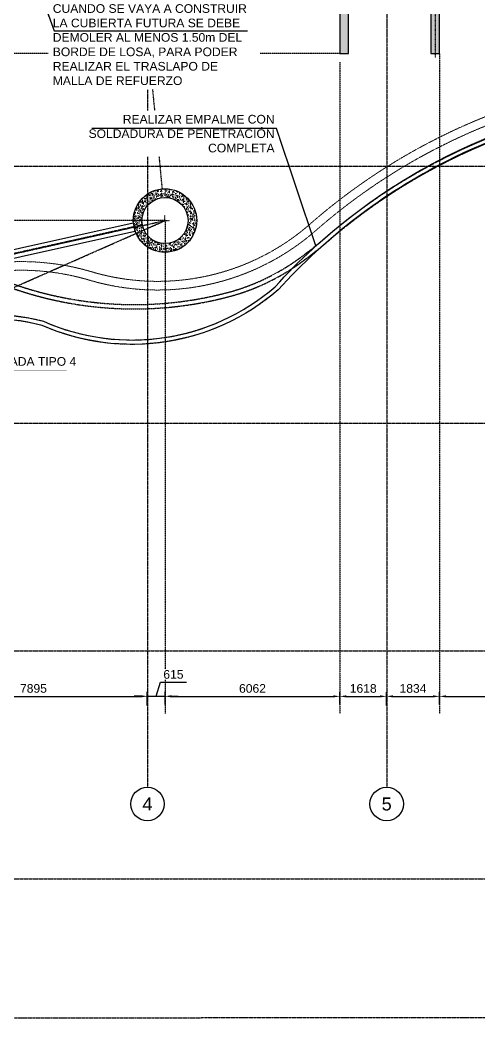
# Model space of a CAD drawing. Header units: millimetres. Extents: x 59135 to 3708801, y -250967 to 196121.
# Drawn here: x 3307716 to 3323631, y -58190 to -23531 of the extents above; entities that cross this region are included whole.
import ezdxf
from ezdxf.enums import TextEntityAlignment as Align

# ---------------------------------------------------------------- set-up
doc = ezdxf.new("R2010")
doc.units = ezdxf.units.MM
doc.header["$LTSCALE"] = 5
doc.set_wipeout_variables(frame=1)
doc.header["$PDMODE"] = 3
for name, pattern in [('ACAD_ISO10W100', [18, 12, -3, 0, -3]), ('CENTER', [2, 1.25, -0.25, 0.25, -0.25]), ('CENTER2', [1.125, 0.75, -0.125, 0.125, -0.125]), ('DASHDOT', [1, 0.5, -0.25, 0, -0.25]), ('HIDDEN', [0.375, 0.25, -0.125]), ('PHANTOM2', [1.25, 0.625, -0.125, 0.125, -0.125, 0.125, -0.125])]:
    doc.linetypes.add(name, pattern=pattern)
doc.layers.get('Defpoints').update_dxf_attribs({"color": 251})
for name, color, linetype in [('A-ejes', 251, 'ACAD_ISO10W100'), ('EE-5', 7, 'Continuous'), ('EE-6', 11, 'Continuous'), ('EE-ACHURADOS', 9, 'Continuous'), ('EE-CARPETA 51', 250, 'HIDDEN'), ('EE-CENTROS', 8, 'CENTER'), ('EE-COLUMNAS CONCRETO', 11, 'Continuous'), ('EE-COTAS', 1, 'Continuous'), ('EE-EJES', 8, 'DASHDOT'), ('EE-OCULTAS', 252, 'HIDDEN'), ('EE-TEXTO 1', 4, 'Continuous'), ('EE-TEXTO 2', 2, 'Continuous'), ('EE-V ARMADA TIPO 2', 32, 'Continuous'), ('EE-V ARMADA TIPO 4', 130, 'Continuous'), ('EST-CAMBIO SECCION VIGAS', 240, 'HIDDEN')]:
    doc.layers.add(name, color=color, linetype=linetype)
doc.layers.add('A-LINDERO', color=250, linetype='Continuous', plot=False)
doc.styles.add('ARIAL EE', font='arial.ttf')
doc.dimstyles.new('EE 1_STANDAR', dxfattribs={"dimtxt": 2, "dimasz": 1.5, "dimexe": 1, "dimexo": 0.5, "dimgap": 0.8, "dimtad": 1, "dimdec": 0, "dimdsep": 46, "dimtxsty": 'ARIAL EE', "dimcen": 0.09, "dimclrd": 256, "dimclre": 256, "dimclrt": 2, "dimadec": 0, "dimazin": 0, "dimtfac": 1, "dimtdec": 0, "dimtofl": 0, "dimtmove": 1, "dimatfit": 2, "dimfxl": 1, "dimtolj": 1, "dimlwd": -1, "dimlwe": -1, "dimarcsym": 1})

# ---------------------------------------------------------------- blocks, each defined once
blk = doc.blocks.new('ITEM_1')
at = {"layer": 'EE-5'}
blk.add_circle((0, 0), 3.86, dxfattribs=at)
at = {"layer": 'EE-TEXTO 1', "style": 'ARIAL EE', "flags": 4}
blk.add_attdef('EJE', text='', height=3, dxfattribs=at).set_placement((0, 0), align=Align.MIDDLE_CENTER)
blk = doc.blocks.new('EJES ARQUITECTONICOS(10-12-2012)')
at = {"layer": 'EE-EJES', "linetype": 'CENTER2', "ltscale": 2.5}
for p, q in [((22917, 59255), (22917, -10556)), ((31211, 59255), (31211, -10556)), ((-11196, 10970), (76893, 10970)), ((-11196, 2070), (76893, 2070)), ((-11196, -5830), (76893, -5830)), ((-11196, -13730), (76893, -13730))]:
    blk.add_line(p, q, dxfattribs=at)
at = {"layer": 'EE-COTAS'}
ref = blk.add_blockref('ITEM_1', (22917, -11134), dxfattribs=dict(at, xscale=150, yscale=150, zscale=150, rotation=180))
ref.add_attrib('EJE', '4', dxfattribs={"layer": 'EE-TEXTO 1', "height": 450, "style": 'ARIAL EE', "flags": 4}).set_placement((22916, -11134), align=Align.MIDDLE_CENTER)
ref = blk.add_blockref('ITEM_1', (31211, -11134), dxfattribs=dict(at, xscale=150, yscale=150, zscale=150, rotation=180))
ref.add_attrib('EJE', '5', dxfattribs={"layer": 'EE-TEXTO 1', "height": 450, "style": 'ARIAL EE', "flags": 4}).set_placement((31211, -11134), align=Align.MIDDLE_CENTER)
blk = doc.blocks.new('*D891')
at = {"layer": 'Defpoints', "color": 0, "transparency": 16777216}
for p in [(3312130, -46973), (3304235, -47334), (3312130, -47360)]:
    blk.add_point(p, dxfattribs=at)
at = {"layer": 'EE-COTAS', "transparency": 16777216}
for p, q in [((3304235, -47259), (3304235, -46823)), ((3304460, -46973), (3311905, -46973)), ((3312130, -47285), (3312130, -46823))]:
    blk.add_line(p, q, dxfattribs=at)
for points in [[(3304460, -46936), (3304460, -47011), (3304235, -46973)], [(3311905, -46936), (3311905, -47011), (3312130, -46973)]]:
    blk.add_solid(points, dxfattribs=at)
at = {"layer": 'EE-COTAS', "color": 2, "transparency": 16777216, "insert": (3308183, -46700), "char_height": 300, "attachment_point": 5, "style": 'ARIAL EE', "bg_fill": 3, "box_fill_scale": 1.1, "bg_fill_color": 256, "bg_fill_true_color": 13158600, "bg_fill_transparency": 0}
blk.add_mtext('\\A1;7895', dxfattribs=at)
blk = doc.blocks.new('*D892')
at = {"layer": 'Defpoints', "color": 0, "transparency": 16777216}
for p in [(3312746, -46970), (3312130, -47356), (3312746, -47331)]:
    blk.add_point(p, dxfattribs=at)
at = {"layer": 'EE-COTAS', "transparency": 16777216}
for p, q in [((3312438, -46970), (3312583, -46487)), ((3312583, -46487), (3313490, -46487)), ((3311905, -46970), (3311680, -46970)), ((3312130, -47281), (3312130, -46820)), ((3312130, -46970), (3312746, -46970)), ((3312746, -47256), (3312746, -46820)), ((3312971, -46970), (3313196, -46970))]:
    blk.add_line(p, q, dxfattribs=at)
for points in [[(3311905, -46932), (3311905, -47007), (3312130, -46970)], [(3312971, -46932), (3312971, -47007), (3312746, -46970)]]:
    blk.add_solid(points, dxfattribs=at)
at = {"layer": 'EE-COTAS', "color": 2, "transparency": 16777216, "insert": (3313036, -46214), "char_height": 300, "attachment_point": 5, "style": 'ARIAL EE', "bg_fill": 3, "box_fill_scale": 1.1, "bg_fill_color": 256, "bg_fill_true_color": 13158600, "bg_fill_transparency": 0}
blk.add_mtext('\\A1;615', dxfattribs=at)
blk = doc.blocks.new('*D893')
at = {"layer": 'Defpoints', "color": 0, "transparency": 16777216}
for p in [(3318808, -46973), (3312746, -47334), (3318808, -47334)]:
    blk.add_point(p, dxfattribs=at)
at = {"layer": 'EE-COTAS', "transparency": 16777216}
for p, q in [((3312746, -47259), (3312746, -46823)), ((3312971, -46973), (3318583, -46973)), ((3318808, -47259), (3318808, -46823))]:
    blk.add_line(p, q, dxfattribs=at)
for points in [[(3312971, -46936), (3312971, -47011), (3312746, -46973)], [(3318583, -46936), (3318583, -47011), (3318808, -46973)]]:
    blk.add_solid(points, dxfattribs=at)
at = {"layer": 'EE-COTAS', "color": 2, "transparency": 16777216, "insert": (3315777, -46700), "char_height": 300, "attachment_point": 5, "style": 'ARIAL EE', "bg_fill": 3, "box_fill_scale": 1.1, "bg_fill_color": 256, "bg_fill_true_color": 13158600, "bg_fill_transparency": 0}
blk.add_mtext('\\A1;6062', dxfattribs=at)
blk = doc.blocks.new('*D894')
at = {"layer": 'Defpoints', "color": 0, "transparency": 16777216}
for p in [(3320425, -46973), (3318808, -47334), (3320425, -47360)]:
    blk.add_point(p, dxfattribs=at)
at = {"layer": 'EE-COTAS', "transparency": 16777216}
for p, q in [((3318808, -47259), (3318808, -46823)), ((3319033, -46973), (3320200, -46973)), ((3320425, -47285), (3320425, -46823))]:
    blk.add_line(p, q, dxfattribs=at)
for points in [[(3319033, -46936), (3319033, -47011), (3318808, -46973)], [(3320200, -46936), (3320200, -47011), (3320425, -46973)]]:
    blk.add_solid(points, dxfattribs=at)
at = {"layer": 'EE-COTAS', "color": 2, "transparency": 16777216, "insert": (3319616, -46700), "char_height": 300, "attachment_point": 5, "style": 'ARIAL EE', "bg_fill": 3, "box_fill_scale": 1.1, "bg_fill_color": 256, "bg_fill_true_color": 13158600, "bg_fill_transparency": 0}
blk.add_mtext('\\A1;1618', dxfattribs=at)
blk = doc.blocks.new('*D895')
at = {"layer": 'Defpoints', "color": 0, "transparency": 16777216}
for p in [(3322260, -46973), (3320425, -47360), (3322260, -47334)]:
    blk.add_point(p, dxfattribs=at)
at = {"layer": 'EE-COTAS', "transparency": 16777216}
for p, q in [((3320425, -47285), (3320425, -46823)), ((3320650, -46973), (3322035, -46973)), ((3322260, -47259), (3322260, -46823))]:
    blk.add_line(p, q, dxfattribs=at)
for points in [[(3320650, -46936), (3320650, -47011), (3320425, -46973)], [(3322035, -46936), (3322035, -47011), (3322260, -46973)]]:
    blk.add_solid(points, dxfattribs=at)
at = {"layer": 'EE-COTAS', "color": 2, "transparency": 16777216, "insert": (3321342, -46700), "char_height": 300, "attachment_point": 5, "style": 'ARIAL EE', "bg_fill": 3, "box_fill_scale": 1.1, "bg_fill_color": 256, "bg_fill_true_color": 13158600, "bg_fill_transparency": 0}
blk.add_mtext('\\A1;1834', dxfattribs=at)
blk = doc.blocks.new('*D896')
at = {"layer": 'Defpoints', "color": 0, "transparency": 16777216}
for p in [(3329125, -46973), (3322260, -47334), (3329125, -47360)]:
    blk.add_point(p, dxfattribs=at)
at = {"layer": 'EE-COTAS', "transparency": 16777216}
for p, q in [((3322260, -47259), (3322260, -46823)), ((3322485, -46973), (3328900, -46973)), ((3329125, -47285), (3329125, -46823))]:
    blk.add_line(p, q, dxfattribs=at)
for points in [[(3322485, -46936), (3322485, -47011), (3322260, -46973)], [(3328900, -46936), (3328900, -47011), (3329125, -46973)]]:
    blk.add_solid(points, dxfattribs=at)
at = {"layer": 'EE-COTAS', "color": 2, "transparency": 16777216, "insert": (3325692, -46700), "char_height": 300, "attachment_point": 5, "style": 'ARIAL EE', "bg_fill": 3, "box_fill_scale": 1.1, "bg_fill_color": 256, "bg_fill_true_color": 13158600, "bg_fill_transparency": 0}
blk.add_mtext('\\A1;6866', dxfattribs=at)
blk = doc.blocks.new('COLUMNA CONCRETO')
at = {"layer": 'EE-ACHURADOS'}
h = blk.add_hatch(dxfattribs=at)
h.set_pattern_fill('AR-CONC', color=256)
h.set_pattern_definition([(50, (-2321747.4, -250169.48), (182.184669, -15.939086), [19.05, -209.55]), (355, (-2321747.4, -250169.48), (-35.243421, 191.056845), [15.24, -167.640584]), (100.451445, (-2321732.22, -250170.81), (146.941247, 175.117752), [16.190009, -178.090245]), (46.1842, (-2321747.4, -250118.68), (271.07904, -42.042328), [28.575, -314.325]), (96.635558, (-2321724.8, -250122.2), (237.404134, 247.426125), [24.285023, -267.135608]), (351.184151, (-2321747.4, -250118.68), (237.404134, 247.426125), [22.859967, -251.459732]), (21, (-2321722, -250131.38), (151.614391, -102.265198), [19.05, -209.55]), (326, (-2321722, -250131.38), (61.802028, 184.187966), [15.24, -167.64]), (71.451445, (-2321709.37, -250139.9), (213.416419, 81.922769), [16.190009, -178.089938]), (37.5, (-2321747.4, -250169.485), (3.0886033, 84.5550389), [0, -165.608, 0, -170.18, 0, -168.275]), (7.5, (-2321747.4, -250169.485), (66.8196625, 100.1805748), [0, -97.028, 0, -161.798, 0, -64.135]), (327.5, (-2321804.044, -250169.485), (135.5905952, -5.728744), [0, -63.5, 0, -198.12, 0, -262.89]), (317.5, (-2321829.44, -250169.48), (148.1291814, 25.426491), [0, -82.55, 0, -131.572, 0, -186.69])])
h.paths.add_polyline_path([(-1100, 0, 1), (1100, 0, 1)])
h.paths.add_polyline_path([(800, 0, -1), (-800, 0, -1)], flags=16)
at = {"layer": 'EE-COLUMNAS CONCRETO'}
for radius in [1100, 800]:
    blk.add_circle((0, 0), radius, dxfattribs=at)
at = {"layer": 'EE-EJES'}
for q in [(0, 175), (168, 0)]:
    blk.add_line((0, 0), q, dxfattribs=at)
blk = doc.blocks.new('*U567')
blk.add_wipeout([(-150, 1465), (150, 1465), (150, -12518), (-150, -12518)]).dxf.layer = 'EE-V ARMADA TIPO 2'
at = {"layer": 'EE-CENTROS'}
for p, q in [((-8, -12518), (-8, 1465)), ((8, -12518), (8, 1465))]:
    blk.add_line(p, q, dxfattribs=at)
at = {"layer": 'EE-V ARMADA TIPO 2'}
blk.add_lwpolyline([(-150, 1465), (150, 1465), (150, -12518), (-150, -12518)], close=True, dxfattribs=at)

msp = doc.modelspace()

# ---------------------------------------------------------------- hatches: boundary and pattern name
at = {"layer": 'EE-ACHURADOS'}
h = msp.add_hatch(color=256, dxfattribs=at)
h.dxf.hatch_style = 1
edge = h.paths.add_edge_path()
edge.add_line((3321956.6, -22287.1), (3321956.6, -24687))
edge.add_line((3321956.6, -24687), (3322256.6, -24687))
edge.add_line((3322256.6, -24687), (3322256.6, -22294.4))
edge.add_arc((3320531.6, -22213.9), 1726.9, 357.32906, 542.67004)
edge.add_line((3318806.6, -22294.4), (3318806.6, -24687))
edge.add_line((3318806.6, -24687), (3319106.6, -24687))
edge.add_line((3319106.6, -24687), (3319106.6, -22287))
edge.add_arc((3320531.6, -22213.9), 1426.9, -2.9384, 182.93741, ccw=False)

# ---------------------------------------------------------------- linework, layer by layer
at = {"layer": 'A-ejes', "ltscale": 0.05}
msp.add_lwpolyline([(3301171.1, -35594.8), (3312748.2, -30481.6)], dxfattribs=at)
at = {"layer": 'A-LINDERO', "linetype": 'PHANTOM2', "ltscale": 2}
msp.add_lwpolyline([(3324735.6, 20154.2), (3320597.5, 16650.7), (3316459.4, 13147.2), (3309820.6, 10963.4), (3303181.8, 8779.5), (3296006.7, 10301.9), (3289707.8, 9359.9), (3283409, 8417.9), (3278033.5, 5257.8), (3267606, -3907.3), (3261576, -11668.5), (3255546.1, -19429.7), (3248475.3, -31523.6), (3245515.8, -39819.7), (3242556.2, -48115.8), (3237898, -58190.2), (3290186.5, -58131.3), (3335189, -58089.8)], dxfattribs=at)
at = {"layer": 'EE-6'}
msp.add_lwpolyline([(3321959.5, -22287), (3321959.5, -24687), (3322259.5, -24687), (3322259.5, -22294.4, 1.0477299), (3318809.5, -22294.4), (3318809.5, -24687), (3319109.5, -24687), (3319109.5, -22287, -1.052628), (3321959.5, -22287)], format="xyb", dxfattribs=at)
at = {"layer": 'EE-EJES'}
msp.add_line((3322109.5, -21222), (3322109.5, -24844.6), dxfattribs=at)
msp.add_lwpolyline([(3311778.4, -20408.6), (3312642.7, -29386.3)], dxfattribs=at)
at = {"layer": 'EE-OCULTAS'}
for p, q in [((3318809.5, -24687), (3278393.9, -24687)), ((3322259.5, -24687), (3322259.5, -47566.1)), ((3318807.6, -24987), (3318807.6, -47566.1)), ((3312745.6, -30481.5), (3278393.9, -30481.5)), ((3312745.6, -30481.5), (3312745.6, -47566.1))]:
    msp.add_line(p, q, dxfattribs=at)

# ---------------------------------------------------------------- block references
at = {"layer": 'EE-COLUMNAS CONCRETO'}
msp.add_blockref('COLUMNA CONCRETO', (3312743.4, -30481.6), dxfattribs=at)
at = {"layer": 'EE-EJES'}
msp.add_blockref('EJES ARQUITECTONICOS(10-12-2012)', (3289218.6, -39569.3), dxfattribs=at)

# ---------------------------------------------------------------- leaders
at = {"layer": 'EE-COTAS', "annotation_type": 0, "has_hookline": 1, "hookline_direction": 0, "text_width": 4332.8}
msp.add_leader([(3304725.5, -34162.5), (3305141.8, -35639.7), (3305143.3, -35639.7)], dimstyle='EE 1_STANDAR', override={"dimscale": 0, "dimgap": 0.8, "dimtad": 1, "dimfxl": 0.0015, "dimtfill": 1}, dxfattribs=at)

# ---------------------------------------------------------------- next in the draw order: texts
at = {"layer": 'EE-COTAS', "color": 2, "insert": (3309665.7, -35519.7), "char_height": 300, "width": 4402.361, "attachment_point": 9, "style": 'ARIAL EE', "bg_fill": 2}
msp.add_mtext('VIGA ARMADA TIPO 4', dxfattribs=at)

# ---------------------------------------------------------------- next in the draw order: dimensions: what is measured, and where the dimension line sits
at = {"layer": 'EE-COTAS'}
dim = msp.add_linear_dim(base=(3312130.4, -46973.3), p1=(3304235.2, -47333.9), p2=(3312130.4, -47359.8), dimstyle='EE 1_STANDAR', override={"dimfxl": 0.0015, "dimtfill": 1}, dxfattribs=at)
dim.commit()
dim.dimension.update_dxf_attribs({"geometry": '*D891', "text_midpoint": (3308182.8, -46700.1)})

# ---------------------------------------------------------------- next in the draw order: texts
at = {"layer": 'EE-TEXTO 2', "color": 2, "insert": (3306100.5, -32330.6), "char_height": 300, "width": 4650.833, "attachment_point": 1, "rotation": 319.6355, "style": 'ARIAL EE', "bg_fill": 2}
msp.add_mtext('W14x22', dxfattribs=at)

# ---------------------------------------------------------------- next in the draw order: dimensions: what is measured, and where the dimension line sits
at = {"layer": 'EE-COTAS'}
dim = msp.add_linear_dim(base=(3312745.6, -46970), p1=(3312130.4, -47356.5), p2=(3312745.6, -47330.6), dimstyle='EE 1_STANDAR', override={"dimfxl": 0.0015, "dimtfill": 1}, dxfattribs=at)
dim.commit()
dim.dimension.update_dxf_attribs({"geometry": '*D892', "text_midpoint": (3312703, -46213.6)})

# ---------------------------------------------------------------- next in the draw order: linework, layer by layer
at = {"layer": 'EE-CARPETA 51', "lineweight": 0}
for points in [[(3327354.1, -26696.6, 0.0636478), (3322513.7, -28421.6, 0.0914808), (3316667.5, -32883.5, -0.2898684), (3308484.6, -34117, 0.2944555), (3301250.2, -36479.9, 0.0597476), (3300365.8, -37878.7, -0.2723459), (3292249.5, -43135.7, -0.208505), (3287483.1, -41274.4, -0.2019549), (3285591.8, -36661, -0.1117815), (3286614.1, -32571.5, -0.0693389), (3288102, -30423.2, -0.1984586), (3294711.8, -27349.8, -0.0295508), (3295469.2, -27365.8, 0.3361419), (3299562.7, -24696.8, 0.2695939), (3298818.7, -20604.7, 0.0789653), (3297824.5, -19759.3, -0.2518798), (3292795.4, -11190.7, -0.4367966), (3300116.3, -3911, -0.1966653), (3307331.3, -7231, -0.0506621), (3308614, -8918.6, -0.0533322), (3309568.4, -10934.8, 0.6589007), (3330099.9, -11102.7)], [(3330236.2, -11165.4, -0.6590495), (3309427.5, -10986.2, 0.1043286), (3307221.7, -7333.4, 0.1966618), (3300110, -4060.9, 0.4367848), (3292945.3, -11185.2, 0.2384225), (3297461.3, -19347.2, 0.0126959), (3297902.7, -19631.2, -0.3569411), (3299703.5, -24748.4, -0.3361202), (3295457.9, -27515.4, 0.0295651), (3294717.9, -27499.7, 0.1986696), (3288212.3, -30524.8, 0.0693389), (3286748, -32639.1, 0.1117556), (3285741.8, -36663.3, 0.201915), (3287588.9, -41168.1, 0.2084921), (3292243.4, -42985.8, 0.2718213), (3300223.2, -37828.2, -0.0566602), (3301082.6, -36449.1, -0.298151), (3308534.4, -33974.9, 0.2899658), (3316562.5, -32776, -0.0910097), (3322419.9, -28301, -0.0637216), (3327299.5, -26555, -0.1065376)]]:
    msp.add_lwpolyline(points, format="xyb", dxfattribs=at)
at = {"layer": 'EE-EJES'}
msp.add_lwpolyline([(3298019, -33748), (3312743.4, -30481.6)], dxfattribs=at)
at = {"layer": 'EE-V ARMADA TIPO 4'}
for points in [[(3327354.1, -26696.6, 0.0636478), (3322513.7, -28421.6, 0.0914808), (3316667.5, -32883.5, -0.2898684), (3308484.6, -34117, 0.2944555), (3301250.2, -36479.9, 0.0597476), (3300365.8, -37878.7, -0.2723459), (3292249.5, -43135.7, -0.208505), (3287483.1, -41274.4, -0.2019549), (3285591.8, -36661, -0.1117815), (3286614.1, -32571.5, -0.0693389), (3288102, -30423.2, -0.1984586), (3294711.8, -27349.8, -0.0295508), (3295469.2, -27365.8, 0.3361419), (3299562.7, -24696.8, 0.2695939), (3298818.7, -20604.7, 0.0789653), (3297824.5, -19759.3, -0.2518798), (3292795.4, -11190.7, -0.4367966), (3300116.3, -3911, -0.1966653), (3307331.3, -7231, -0.0506621), (3308614, -8918.6, -0.0533322), (3309568.4, -10934.8, 0.6589007), (3330099.9, -11102.7)], [(3330236.2, -11165.4, -0.6590495), (3309427.5, -10986.2, 0.1043286), (3307221.7, -7333.4, 0.1966618), (3300110, -4060.9, 0.4367848), (3292945.3, -11185.2, 0.2384225), (3297461.3, -19347.2, 0.0126959), (3297902.7, -19631.2, -0.3569411), (3299703.5, -24748.4, -0.3361202), (3295457.9, -27515.4, 0.0295651), (3294717.9, -27499.7, 0.1986696), (3288212.3, -30524.8, 0.0693389), (3286748, -32639.1, 0.1117556), (3285741.8, -36663.3, 0.201915), (3287588.9, -41168.1, 0.2084921), (3292243.4, -42985.8, 0.2718213), (3300223.2, -37828.2, -0.0566602), (3301082.6, -36449.1, -0.298151), (3308534.4, -33974.9, 0.2899658), (3316562.5, -32776, -0.0910097), (3322419.9, -28301, -0.0637216), (3327299.5, -26555, -0.1065376)]]:
    msp.add_lwpolyline(points, format="xyb", dxfattribs=at)

# ---------------------------------------------------------------- next in the draw order: dimensions: what is measured, and where the dimension line sits
at = {"layer": 'EE-COTAS'}
dim = msp.add_linear_dim(base=(3318807.6, -46973.3), p1=(3312745.6, -47333.9), p2=(3318807.6, -47333.9), dimstyle='EE 1_STANDAR', override={"dimfxl": 0.0015, "dimtfill": 1}, dxfattribs=at)
dim.commit()
dim.dimension.update_dxf_attribs({"geometry": '*D893', "text_midpoint": (3315776.6, -46700.1)})

# ---------------------------------------------------------------- next in the draw order: block references
at = {"layer": 'EE-V ARMADA TIPO 2', "rotation": 102.5497179891351}
msp.add_blockref('*U567', (3299448.7, -33429.8), dxfattribs=at)

# ---------------------------------------------------------------- next in the draw order: dimensions: what is measured, and where the dimension line sits
at = {"layer": 'EE-COTAS'}
dim = msp.add_linear_dim(base=(3320425.1009, -46973.2535), p1=(3318807.5512, -47333.9077), p2=(3320425.1009, -47359.7964), dimstyle='EE 1_STANDAR', override={"dimfxl": 0.0015, "dimtfill": 1}, dxfattribs=at)
dim.commit()
dim.dimension.update_dxf_attribs({"geometry": '*D894', "text_midpoint": (3319616.326, -46700.0816)})

# ---------------------------------------------------------------- next in the draw order: linework, layer by layer
at = {"layer": 'EE-OCULTAS'}
for points in [[(3318972, -30720.1, -0.2675019), (3338986.4, -27650.9, -0.1340015), (3345609.9, -32832.2, 1.0813051), (3356023, -22771.9, -0.2302994), (3352159.4, -10439.9, 0.2478363), (3350735.8, -6716.2, 0.4644235), (3330095.3, -11070.3, -0.020081), (3329708, -11879.4, -0.1868098), (3323814.9, -17334.8, -0.157448), (3312331.1, -17416.2, 0.3765918), (3301338.7, -21539.4, 0.0770742), (3300704.3, -23454.5, 0.2446421), (3303048.8, -30093.4, 0.0390669), (3305663.9, -32045.5, 0.1923321), (3315127.9, -33072.8, 0.088149), (3317539.9, -31877, 0.0216935), (3318569.1, -31049.2, -0.0063512), (3318972, -30720.1)], [(3318878.6, -30602.8, -0.2675233), (3339042.6, -27511.8, -0.133974), (3345727.9, -32739.5, 1.0815347), (3355918.5, -22879.7, -0.2303814), (3352010.8, -10419.7, 0.2474218), (3350640.2, -6831.9, 0.4641813), (3330230.5, -11135.6, -0.0198828), (3329841.7, -11947.5, -0.1868549), (3323866.2, -17475.8, -0.1575649), (3312282, -17558, 0.3766846), (3301471.5, -21609.1, 0.0769467), (3300852.6, -23477.4, 0.2444887), (3303149.4, -29982.2, 0.0389699), (3305739.3, -31915.7, 0.1921981), (3315086.7, -32928.5, 0.0881228), (3317451, -31756.3, 0.0217248), (3318471.4, -30935.3, -0.0063725), (3318878.6, -30602.8)]]:
    msp.add_lwpolyline(points, format="xyb", close=True, dxfattribs=at)
at = {"layer": 'EST-CAMBIO SECCION VIGAS', "lineweight": 0}
for points in [[(3298268.6, -19037.4, -0.5232005), (3298744.7, -27209.5, -0.152868), (3296037.9, -28207.1, -0.0356141), (3295313.8, -28207.1, 0.0555011), (3293695.4, -28308.1, 0.080589), (3291327.1, -29073.2, 0.2963665), (3287110.1, -36416.8, 0.0731279), (3287498, -38037.4, 0.2841043), (3292342.4, -41615.8, 0.0685904), (3294416.2, -41464.1, 0.1897044), (3299333.8, -37975, 0.0175235), (3299597.5, -37504.9, -0.0232356), (3300811.1, -35442.3, -0.316453), (3310177.2, -32251.3, 0.2601932), (3317825.4, -30557.4, -0.0611264), (3322088.7, -27681.7, -0.1699905), (3335917, -25809.1, -0.1220442)], [(3298113, -19293.9, -0.5230445), (3298560.6, -26972.7, -0.1529784), (3296019.8, -27907.6, -0.035956), (3295331.9, -27907.6, 0.055509), (3293646.9, -28012.1, 0.080488), (3291190.4, -28806.1, 0.2965378), (3286810.8, -36438.3, 0.0733413), (3287219.5, -38149, 0.2842302), (3292320.5, -41915, 0.068832), (3294483.5, -41756.5, 0.1899984), (3299587.6, -38135.1, 0.0176324), (3299863.5, -37643.6, -0.0231464), (3301058.1, -35612.8, -0.3161682), (3310092, -32539, 0.2601052), (3318023.5, -30782.7, -0.0611058), (3322224.9, -27948.9, -0.170033), (3335860.1, -26103.7, -0.1221428)]]:
    msp.add_lwpolyline(points, format="xyb", dxfattribs=at)

# ---------------------------------------------------------------- next in the draw order: dimensions: what is measured, and where the dimension line sits
at = {"layer": 'EE-COTAS'}
dim = msp.add_linear_dim(base=(3322259.5, -46973.3), p1=(3320425.1, -47359.8), p2=(3322259.5, -47333.9), dimstyle='EE 1_STANDAR', override={"dimfxl": 0.0015, "dimtfill": 1}, dxfattribs=at)
dim.commit()
dim.dimension.update_dxf_attribs({"geometry": '*D895', "text_midpoint": (3321342.3, -46700)})

# ---------------------------------------------------------------- next in the draw order: texts
at = {"layer": 'EE-COTAS', "color": 2, "char_height": 300, "width": 7033.839, "style": 'ARIAL EE', "bg_fill": 2}
for s, insert, attachment_point in [('CUANDO SE VAYA A CONSTRUIR LA CUBIERTA FUTURA SE DEBE DEMOLER AL MENOS 1.50m DEL BORDE DE LOSA, PARA PODER REALIZAR EL TRASLAPO DE MALLA DE REFUERZO', (3308853.1, -22984.1), 1), ('REALIZAR EMPALME CON SOLDADURA DE PENETRACIÓN COMPLETA', (3316543, -26819.8), 3)]:
    msp.add_mtext(s, dxfattribs=dict(at, insert=insert, attachment_point=attachment_point))

# ---------------------------------------------------------------- next in the draw order: dimensions: what is measured, and where the dimension line sits
at = {"layer": 'EE-COTAS'}
dim = msp.add_linear_dim(base=(3329125.1, -46973.3), p1=(3322259.5, -47333.9), p2=(3329125.1, -47359.8), dimstyle='EE 1_STANDAR', override={"dimfxl": 0.0015, "dimtfill": 1}, dxfattribs=at)
dim.commit()
dim.dimension.update_dxf_attribs({"geometry": '*D896', "text_midpoint": (3325692.3, -46700.1)})

# ---------------------------------------------------------------- next in the draw order: leaders
at = {"layer": 'EE-COTAS', "annotation_type": 0, "has_hookline": 1}
for points, hookline_direction, text_width in [([(3306489.3, -17416.4), (3308902.7, -23911.5), (3308904.2, -23911.5)], 0, 6703.8), ([(3317970.1, -31356.9), (3316605, -27287.2), (3316603.5, -27287.2)], 1, 6397.4)]:
    msp.add_leader(points, dimstyle='EE 1_STANDAR', override={"dimscale": 0, "dimgap": 0.8, "dimtad": 1, "dimfxl": 0.0015, "dimtfill": 1}, dxfattribs=dict(at, hookline_direction=hookline_direction, text_width=text_width))

doc.saveas('drawing.dxf')
